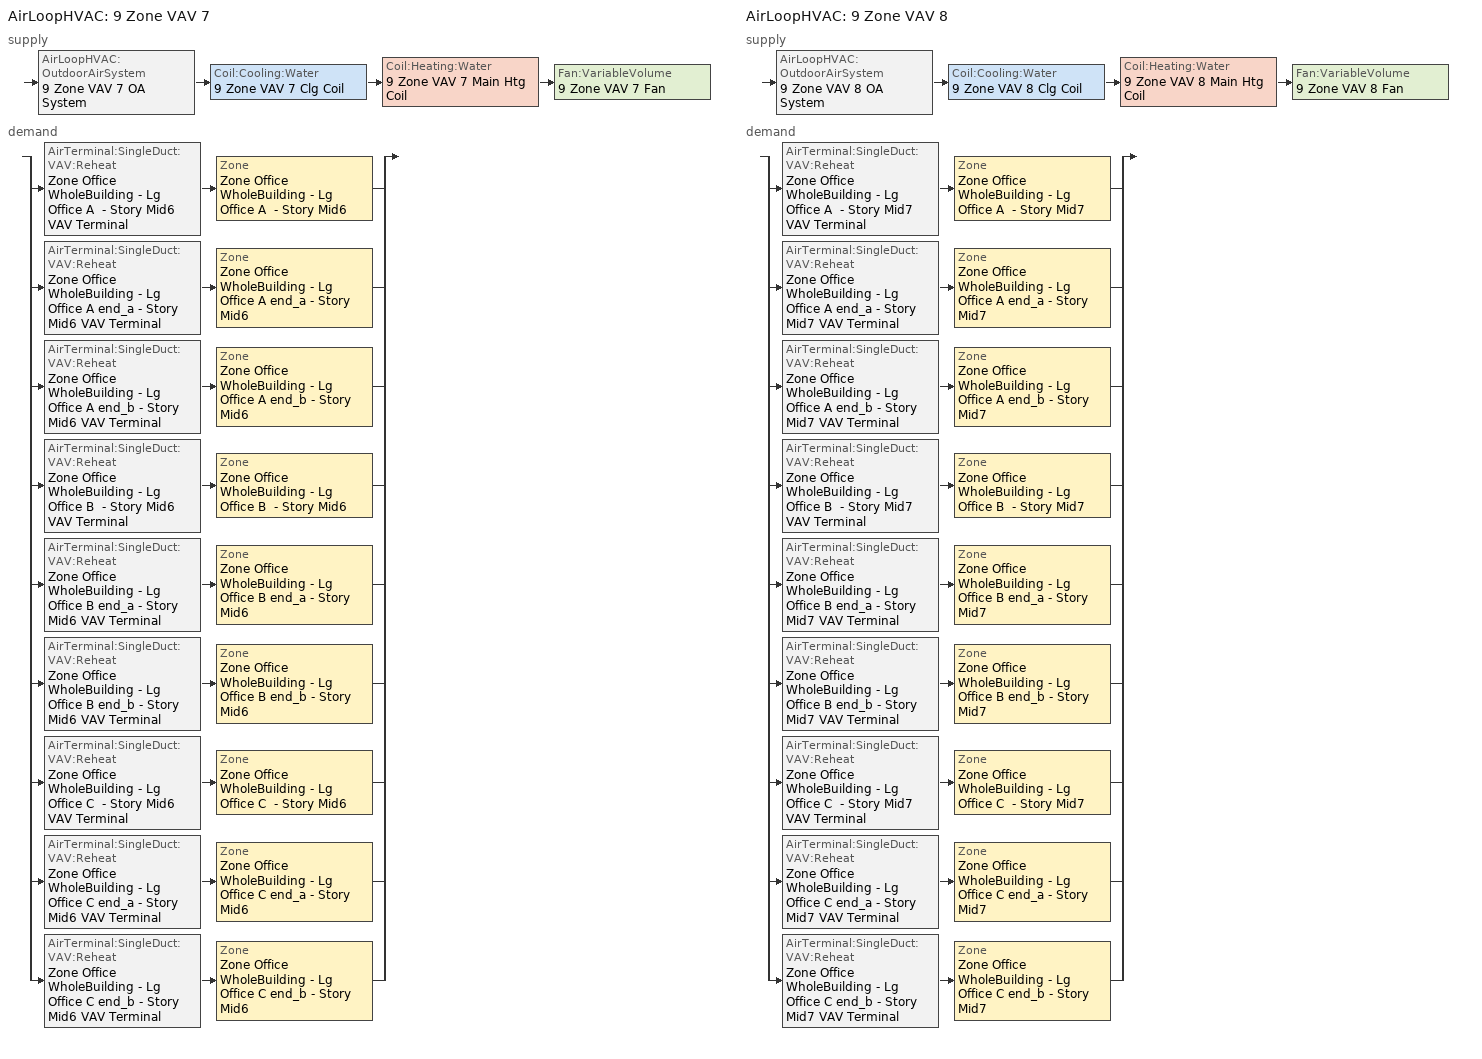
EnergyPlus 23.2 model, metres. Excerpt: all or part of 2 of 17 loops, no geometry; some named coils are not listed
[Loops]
AirLoopHVAC '9 Zone VAV 7'
 supply: AirLoopHVAC:OutdoorAirSystem '9 Zone VAV 7 OA System' > Coil:Cooling:Water '9 Zone VAV 7 Clg Coil' > Coil:Heating:Water '9 Zone VAV 7 Main Htg Coil' > Fan:VariableVolume '9 Zone VAV 7 Fan'
 demand: split
  | AirTerminal:SingleDuct:VAV:Reheat 'Zone Office WholeBuilding - Lg Office A  - Story Mid6 VAV Terminal' > Zone 'Zone Office WholeBuilding - Lg Office A  - Story Mid6'
  | AirTerminal:SingleDuct:VAV:Reheat 'Zone Office WholeBuilding - Lg Office A end_a - Story Mid6 VAV Terminal' > Zone 'Zone Office WholeBuilding - Lg Office A end_a - Story Mid6'
  | AirTerminal:SingleDuct:VAV:Reheat 'Zone Office WholeBuilding - Lg Office A end_b - Story Mid6 VAV Terminal' > Zone 'Zone Office WholeBuilding - Lg Office A end_b - Story Mid6'
  | AirTerminal:SingleDuct:VAV:Reheat 'Zone Office WholeBuilding - Lg Office B  - Story Mid6 VAV Terminal' > Zone 'Zone Office WholeBuilding - Lg Office B  - Story Mid6'
  | AirTerminal:SingleDuct:VAV:Reheat 'Zone Office WholeBuilding - Lg Office B end_a - Story Mid6 VAV Terminal' > Zone 'Zone Office WholeBuilding - Lg Office B end_a - Story Mid6'
  | AirTerminal:SingleDuct:VAV:Reheat 'Zone Office WholeBuilding - Lg Office B end_b - Story Mid6 VAV Terminal' > Zone 'Zone Office WholeBuilding - Lg Office B end_b - Story Mid6'
  | AirTerminal:SingleDuct:VAV:Reheat 'Zone Office WholeBuilding - Lg Office C  - Story Mid6 VAV Terminal' > Zone 'Zone Office WholeBuilding - Lg Office C  - Story Mid6'
  | AirTerminal:SingleDuct:VAV:Reheat 'Zone Office WholeBuilding - Lg Office C end_a - Story Mid6 VAV Terminal' > Zone 'Zone Office WholeBuilding - Lg Office C end_a - Story Mid6'
  | AirTerminal:SingleDuct:VAV:Reheat 'Zone Office WholeBuilding - Lg Office C end_b - Story Mid6 VAV Terminal' > Zone 'Zone Office WholeBuilding - Lg Office C end_b - Story Mid6'
AirLoopHVAC '9 Zone VAV 8'
 supply: AirLoopHVAC:OutdoorAirSystem '9 Zone VAV 8 OA System' > Coil:Cooling:Water '9 Zone VAV 8 Clg Coil' > Coil:Heating:Water '9 Zone VAV 8 Main Htg Coil' > Fan:VariableVolume '9 Zone VAV 8 Fan'
 demand: split
  | AirTerminal:SingleDuct:VAV:Reheat 'Zone Office WholeBuilding - Lg Office A  - Story Mid7 VAV Terminal' > Zone 'Zone Office WholeBuilding - Lg Office A  - Story Mid7'
  | AirTerminal:SingleDuct:VAV:Reheat 'Zone Office WholeBuilding - Lg Office A end_a - Story Mid7 VAV Terminal' > Zone 'Zone Office WholeBuilding - Lg Office A end_a - Story Mid7'
  | AirTerminal:SingleDuct:VAV:Reheat 'Zone Office WholeBuilding - Lg Office A end_b - Story Mid7 VAV Terminal' > Zone 'Zone Office WholeBuilding - Lg Office A end_b - Story Mid7'
  | AirTerminal:SingleDuct:VAV:Reheat 'Zone Office WholeBuilding - Lg Office B  - Story Mid7 VAV Terminal' > Zone 'Zone Office WholeBuilding - Lg Office B  - Story Mid7'
  | AirTerminal:SingleDuct:VAV:Reheat 'Zone Office WholeBuilding - Lg Office B end_a - Story Mid7 VAV Terminal' > Zone 'Zone Office WholeBuilding - Lg Office B end_a - Story Mid7'
  | AirTerminal:SingleDuct:VAV:Reheat 'Zone Office WholeBuilding - Lg Office B end_b - Story Mid7 VAV Terminal' > Zone 'Zone Office WholeBuilding - Lg Office B end_b - Story Mid7'
  | AirTerminal:SingleDuct:VAV:Reheat 'Zone Office WholeBuilding - Lg Office C  - Story Mid7 VAV Terminal' > Zone 'Zone Office WholeBuilding - Lg Office C  - Story Mid7'
  | AirTerminal:SingleDuct:VAV:Reheat 'Zone Office WholeBuilding - Lg Office C end_a - Story Mid7 VAV Terminal' > Zone 'Zone Office WholeBuilding - Lg Office C end_a - Story Mid7'
  | AirTerminal:SingleDuct:VAV:Reheat 'Zone Office WholeBuilding - Lg Office C end_b - Story Mid7 VAV Terminal' > Zone 'Zone Office WholeBuilding - Lg Office C end_b - Story Mid7'
[ZoneControl:Thermostat] Temperature Difference Between Cutout And Setpoint {deltaC}=0
Name | Zone or ZoneList | Control Type Schedule | Control 1
Zone Office WholeBuilding - Lg Office A  - Story Mid6 Thermostat | Zone Office WholeBuilding - Lg Office A  - Story Mid6 | Zone Office WholeBuilding - Lg Office A  - Story Mid6 Thermostat Schedule | Office WholeBuilding - Lg Office - ComStock DOE Ref Pre-1980 Thermostat 8
Zone Office WholeBuilding - Lg Office A  - Story Mid7 Thermostat | Zone Office WholeBuilding - Lg Office A  - Story Mid7 | Zone Office WholeBuilding - Lg Office A  - Story Mid7 Thermostat Schedule | Office WholeBuilding - Lg Office - ComStock DOE Ref Pre-1980 Thermostat 9
Zone Office WholeBuilding - Lg Office A end_a - Story Mid6 Thermostat | Zone Office WholeBuilding - Lg Office A end_a - Story Mid6 | Zone Office WholeBuilding - Lg Office A end_a - Story Mid6 Thermostat Schedule | Office WholeBuilding - Lg Office - ComStock DOE Ref Pre-1980 Thermostat 21
Zone Office WholeBuilding - Lg Office A end_a - Story Mid7 Thermostat | Zone Office WholeBuilding - Lg Office A end_a - Story Mid7 | Zone Office WholeBuilding - Lg Office A end_a - Story Mid7 Thermostat Schedule | Office WholeBuilding - Lg Office - ComStock DOE Ref Pre-1980 Thermostat 22
Zone Office WholeBuilding - Lg Office A end_b - Story Mid6 Thermostat | Zone Office WholeBuilding - Lg Office A end_b - Story Mid6 | Zone Office WholeBuilding - Lg Office A end_b - Story Mid6 Thermostat Schedule | Office WholeBuilding - Lg Office - ComStock DOE Ref Pre-1980 Thermostat 33
Zone Office WholeBuilding - Lg Office A end_b - Story Mid7 Thermostat | Zone Office WholeBuilding - Lg Office A end_b - Story Mid7 | Zone Office WholeBuilding - Lg Office A end_b - Story Mid7 Thermostat Schedule | Office WholeBuilding - Lg Office - ComStock DOE Ref Pre-1980 Thermostat 34
Zone Office WholeBuilding - Lg Office B  - Story Mid6 Thermostat | Zone Office WholeBuilding - Lg Office B  - Story Mid6 | Zone Office WholeBuilding - Lg Office B  - Story Mid6 Thermostat Schedule | Office WholeBuilding - Lg Office - ComStock DOE Ref Pre-1980 Thermostat 46
Zone Office WholeBuilding - Lg Office B  - Story Mid7 Thermostat | Zone Office WholeBuilding - Lg Office B  - Story Mid7 | Zone Office WholeBuilding - Lg Office B  - Story Mid7 Thermostat Schedule | Office WholeBuilding - Lg Office - ComStock DOE Ref Pre-1980 Thermostat 47
Zone Office WholeBuilding - Lg Office B end_a - Story Mid6 Thermostat | Zone Office WholeBuilding - Lg Office B end_a - Story Mid6 | Zone Office WholeBuilding - Lg Office B end_a - Story Mid6 Thermostat Schedule | Office WholeBuilding - Lg Office - ComStock DOE Ref Pre-1980 Thermostat 59
Zone Office WholeBuilding - Lg Office B end_a - Story Mid7 Thermostat | Zone Office WholeBuilding - Lg Office B end_a - Story Mid7 | Zone Office WholeBuilding - Lg Office B end_a - Story Mid7 Thermostat Schedule | Office WholeBuilding - Lg Office - ComStock DOE Ref Pre-1980 Thermostat 60
Zone Office WholeBuilding - Lg Office B end_b - Story Mid6 Thermostat | Zone Office WholeBuilding - Lg Office B end_b - Story Mid6 | Zone Office WholeBuilding - Lg Office B end_b - Story Mid6 Thermostat Schedule | Office WholeBuilding - Lg Office - ComStock DOE Ref Pre-1980 Thermostat 71
Zone Office WholeBuilding - Lg Office B end_b - Story Mid7 Thermostat | Zone Office WholeBuilding - Lg Office B end_b - Story Mid7 | Zone Office WholeBuilding - Lg Office B end_b - Story Mid7 Thermostat Schedule | Office WholeBuilding - Lg Office - ComStock DOE Ref Pre-1980 Thermostat 72
Zone Office WholeBuilding - Lg Office C  - Story Mid6 Thermostat | Zone Office WholeBuilding - Lg Office C  - Story Mid6 | Zone Office WholeBuilding - Lg Office C  - Story Mid6 Thermostat Schedule | Office WholeBuilding - Lg Office - ComStock DOE Ref Pre-1980 Thermostat 84
Zone Office WholeBuilding - Lg Office C  - Story Mid7 Thermostat | Zone Office WholeBuilding - Lg Office C  - Story Mid7 | Zone Office WholeBuilding - Lg Office C  - Story Mid7 Thermostat Schedule | Office WholeBuilding - Lg Office - ComStock DOE Ref Pre-1980 Thermostat 85
Zone Office WholeBuilding - Lg Office C end_a - Story Mid6 Thermostat | Zone Office WholeBuilding - Lg Office C end_a - Story Mid6 | Zone Office WholeBuilding - Lg Office C end_a - Story Mid6 Thermostat Schedule | Office WholeBuilding - Lg Office - ComStock DOE Ref Pre-1980 Thermostat 97
Zone Office WholeBuilding - Lg Office C end_a - Story Mid7 Thermostat | Zone Office WholeBuilding - Lg Office C end_a - Story Mid7 | Zone Office WholeBuilding - Lg Office C end_a - Story Mid7 Thermostat Schedule | Office WholeBuilding - Lg Office - ComStock DOE Ref Pre-1980 Thermostat 98
Zone Office WholeBuilding - Lg Office C end_b - Story Mid6 Thermostat | Zone Office WholeBuilding - Lg Office C end_b - Story Mid6 | Zone Office WholeBuilding - Lg Office C end_b - Story Mid6 Thermostat Schedule | Office WholeBuilding - Lg Office - ComStock DOE Ref Pre-1980 Thermostat 109
Zone Office WholeBuilding - Lg Office C end_b - Story Mid7 Thermostat | Zone Office WholeBuilding - Lg Office C end_b - Story Mid7 | Zone Office WholeBuilding - Lg Office C end_b - Story Mid7 Thermostat Schedule | Office WholeBuilding - Lg Office - ComStock DOE Ref Pre-1980 Thermostat 110
[ThermostatSetpoint:DualSetpoint] Heating Setpoint Temperature Schedule=Large Office HtgSetp; Cooling Setpoint Temperature Schedule=Large Office ClgSetp
Office WholeBuilding - Lg Office - ComStock DOE Ref Pre-1980 Thermostat 8; Office WholeBuilding - Lg Office - ComStock DOE Ref Pre-1980 Thermostat 9; Office WholeBuilding - Lg Office - ComStock DOE Ref Pre-1980 Thermostat 21; Office WholeBuilding - Lg Office - ComStock DOE Ref Pre-1980 Thermostat 22; Office WholeBuilding - Lg Office - ComStock DOE Ref Pre-1980 Thermostat 33; Office WholeBuilding - Lg Office - ComStock DOE Ref Pre-1980 Thermostat 34; Office WholeBuilding - Lg Office - ComStock DOE Ref Pre-1980 Thermostat 46; Office WholeBuilding - Lg Office - ComStock DOE Ref Pre-1980 Thermostat 47; Office WholeBuilding - Lg Office - ComStock DOE Ref Pre-1980 Thermostat 59; Office WholeBuilding - Lg Office - ComStock DOE Ref Pre-1980 Thermostat 60; Office WholeBuilding - Lg Office - ComStock DOE Ref Pre-1980 Thermostat 71; Office WholeBuilding - Lg Office - ComStock DOE Ref Pre-1980 Thermostat 72; Office WholeBuilding - Lg Office - ComStock DOE Ref Pre-1980 Thermostat 84; Office WholeBuilding - Lg Office - ComStock DOE Ref Pre-1980 Thermostat 85; Office WholeBuilding - Lg Office - ComStock DOE Ref Pre-1980 Thermostat 97; Office WholeBuilding - Lg Office - ComStock DOE Ref Pre-1980 Thermostat 98; Office WholeBuilding - Lg Office - ComStock DOE Ref Pre-1980 Thermostat 109; Office WholeBuilding - Lg Office - ComStock DOE Ref Pre-1980 Thermostat 110
[AirTerminal:SingleDuct:VAV:Reheat] Availability Schedule=Always On Discrete; Maximum Air Flow Rate {m3/s}=Autosize; Zone Minimum Air Flow Input Method=Constant; Constant Minimum Air Flow Fraction=0.3; Fixed Minimum Air Flow Rate {m3/s}=0; Maximum Hot Water or Steam Flow Rate {m3/s}=Autosize; Minimum Hot Water or Steam Flow Rate {m3/s}=0; Convergence Tolerance=0.001; Damper Heating Action=ReverseWithLimits; Maximum Flow per Zone Floor Area During Reheat {m3/s-m2}=Autocalculate; Maximum Flow Fraction During Reheat=0.5; Maximum Reheat Air Temperature {C}=40
Name | Reheat Coil
Zone Office WholeBuilding - Lg Office A  - Story Mid6 VAV Terminal | Zone Office WholeBuilding - Lg Office A  - Story Mid6 Reheat Coil
Zone Office WholeBuilding - Lg Office A  - Story Mid7 VAV Terminal | Zone Office WholeBuilding - Lg Office A  - Story Mid7 Reheat Coil
Zone Office WholeBuilding - Lg Office A end_a - Story Mid6 VAV Terminal | Zone Office WholeBuilding - Lg Office A end_a - Story Mid6 Reheat Coil
Zone Office WholeBuilding - Lg Office A end_a - Story Mid7 VAV Terminal | Zone Office WholeBuilding - Lg Office A end_a - Story Mid7 Reheat Coil
Zone Office WholeBuilding - Lg Office A end_b - Story Mid6 VAV Terminal | Zone Office WholeBuilding - Lg Office A end_b - Story Mid6 Reheat Coil
Zone Office WholeBuilding - Lg Office A end_b - Story Mid7 VAV Terminal | Zone Office WholeBuilding - Lg Office A end_b - Story Mid7 Reheat Coil
Zone Office WholeBuilding - Lg Office B  - Story Mid6 VAV Terminal | Zone Office WholeBuilding - Lg Office B  - Story Mid6 Reheat Coil
Zone Office WholeBuilding - Lg Office B  - Story Mid7 VAV Terminal | Zone Office WholeBuilding - Lg Office B  - Story Mid7 Reheat Coil
Zone Office WholeBuilding - Lg Office B end_a - Story Mid6 VAV Terminal | Zone Office WholeBuilding - Lg Office B end_a - Story Mid6 Reheat Coil
Zone Office WholeBuilding - Lg Office B end_a - Story Mid7 VAV Terminal | Zone Office WholeBuilding - Lg Office B end_a - Story Mid7 Reheat Coil
Zone Office WholeBuilding - Lg Office B end_b - Story Mid6 VAV Terminal | Zone Office WholeBuilding - Lg Office B end_b - Story Mid6 Reheat Coil
Zone Office WholeBuilding - Lg Office B end_b - Story Mid7 VAV Terminal | Zone Office WholeBuilding - Lg Office B end_b - Story Mid7 Reheat Coil
Zone Office WholeBuilding - Lg Office C  - Story Mid6 VAV Terminal | Zone Office WholeBuilding - Lg Office C  - Story Mid6 Reheat Coil
Zone Office WholeBuilding - Lg Office C  - Story Mid7 VAV Terminal | Zone Office WholeBuilding - Lg Office C  - Story Mid7 Reheat Coil
Zone Office WholeBuilding - Lg Office C end_a - Story Mid6 VAV Terminal | Zone Office WholeBuilding - Lg Office C end_a - Story Mid6 Reheat Coil
Zone Office WholeBuilding - Lg Office C end_a - Story Mid7 VAV Terminal | Zone Office WholeBuilding - Lg Office C end_a - Story Mid7 Reheat Coil
Zone Office WholeBuilding - Lg Office C end_b - Story Mid6 VAV Terminal | Zone Office WholeBuilding - Lg Office C end_b - Story Mid6 Reheat Coil
Zone Office WholeBuilding - Lg Office C end_b - Story Mid7 VAV Terminal | Zone Office WholeBuilding - Lg Office C end_b - Story Mid7 Reheat Coil
[Coil:Heating:Water] Availability Schedule=Always On Discrete; U-Factor Times Area Value {W/K}=Autosize; Maximum Water Flow Rate {m3/s}=Autosize; Performance Input Method=UFactorTimesAreaAndDesignWaterFlowRate; Rated Capacity {W}=Autosize; Rated Inlet Water Temperature {C}=82.2222; Rated Inlet Air Temperature {C}=7.22222; Rated Outlet Water Temperature {C}=71.1111; Rated Outlet Air Temperature {C}=12.7778; Rated Ratio for Air and Water Convection=0.5
9 Zone VAV 7 Main Htg Coil; 9 Zone VAV 8 Main Htg Coil
[Zone equipment]
Zone Office WholeBuilding - Lg Office A  - Story Mid6: Zone Office WholeBuilding - Lg Office A  - Story Mid6 VAV Terminal
Zone Office WholeBuilding - Lg Office A  - Story Mid7: Zone Office WholeBuilding - Lg Office A  - Story Mid7 VAV Terminal
Zone Office WholeBuilding - Lg Office A end_a - Story Mid6: Zone Office WholeBuilding - Lg Office A end_a - Story Mid6 VAV Terminal
Zone Office WholeBuilding - Lg Office A end_a - Story Mid7: Zone Office WholeBuilding - Lg Office A end_a - Story Mid7 VAV Terminal
Zone Office WholeBuilding - Lg Office A end_b - Story Mid6: Zone Office WholeBuilding - Lg Office A end_b - Story Mid6 VAV Terminal
Zone Office WholeBuilding - Lg Office A end_b - Story Mid7: Zone Office WholeBuilding - Lg Office A end_b - Story Mid7 VAV Terminal
Zone Office WholeBuilding - Lg Office B  - Story Mid6: Zone Office WholeBuilding - Lg Office B  - Story Mid6 VAV Terminal
Zone Office WholeBuilding - Lg Office B  - Story Mid7: Zone Office WholeBuilding - Lg Office B  - Story Mid7 VAV Terminal
Zone Office WholeBuilding - Lg Office B end_a - Story Mid6: Zone Office WholeBuilding - Lg Office B end_a - Story Mid6 VAV Terminal
Zone Office WholeBuilding - Lg Office B end_a - Story Mid7: Zone Office WholeBuilding - Lg Office B end_a - Story Mid7 VAV Terminal
Zone Office WholeBuilding - Lg Office B end_b - Story Mid6: Zone Office WholeBuilding - Lg Office B end_b - Story Mid6 VAV Terminal
Zone Office WholeBuilding - Lg Office B end_b - Story Mid7: Zone Office WholeBuilding - Lg Office B end_b - Story Mid7 VAV Terminal
Zone Office WholeBuilding - Lg Office C  - Story Mid6: Zone Office WholeBuilding - Lg Office C  - Story Mid6 VAV Terminal
Zone Office WholeBuilding - Lg Office C  - Story Mid7: Zone Office WholeBuilding - Lg Office C  - Story Mid7 VAV Terminal
Zone Office WholeBuilding - Lg Office C end_a - Story Mid6: Zone Office WholeBuilding - Lg Office C end_a - Story Mid6 VAV Terminal
Zone Office WholeBuilding - Lg Office C end_a - Story Mid7: Zone Office WholeBuilding - Lg Office C end_a - Story Mid7 VAV Terminal
Zone Office WholeBuilding - Lg Office C end_b - Story Mid6: Zone Office WholeBuilding - Lg Office C end_b - Story Mid6 VAV Terminal
Zone Office WholeBuilding - Lg Office C end_b - Story Mid7: Zone Office WholeBuilding - Lg Office C end_b - Story Mid7 VAV Terminal
[Sizing:Zone] Zone Cooling Design Supply Air Temperature Input Method=SupplyAirTemperature; Zone Cooling Design Supply Air Temperature {C}=12.7778; Zone Cooling Design Supply Air Temperature Difference {deltaC}=11.11; Zone Heating Design Supply Air Temperature Input Method=SupplyAirTemperature; Zone Heating Design Supply Air Temperature {C}=40; Zone Heating Design Supply Air Temperature Difference {deltaC}=11.11; Zone Cooling Design Supply Air Humidity Ratio {kgWater/kgDryAir}=0.0085; Zone Heating Design Supply Air Humidity Ratio {kgWater/kgDryAir}=0.008; Cooling Design Air Flow Method=DesignDayWithLimit; Cooling Design Air Flow Rate {m3/s}=0; Cooling Minimum Air Flow per Zone Floor Area {m3/s-m2}=0.000762; Cooling Minimum Air Flow {m3/s}=0; Cooling Minimum Air Flow Fraction=0; Heating Design Air Flow Method=DesignDay; Heating Design Air Flow Rate {m3/s}=0; Heating Maximum Air Flow per Zone Floor Area {m3/s-m2}=0.002032; Heating Maximum Air Flow {m3/s}=0.141576; Heating Maximum Air Flow Fraction=0.3; Account for Dedicated Outdoor Air System=No; Zone Load Sizing Method=Sensible Load Only No Latent Load; Zone Latent Cooling Design Supply Air Humidity Ratio Input Method=HumidityRatioDifference; Zone Cooling Design Supply Air Humidity Ratio Difference {kgWater/kgDryAir}=0.005; Zone Latent Heating Design Supply Air Humidity Ratio Input Method=HumidityRatioDifference; Zone Humidification Design Supply Air Humidity Ratio Difference {kgWater/kgDryAir}=0.005
Name | Design Specification Outdoor Air Object
Zone Office WholeBuilding - Lg Office A  - Story Mid6 | Zone Office WholeBuilding - Lg Office A  - Story Mid6 DSOA Space List
Zone Office WholeBuilding - Lg Office A  - Story Mid7 | Zone Office WholeBuilding - Lg Office A  - Story Mid7 DSOA Space List
Zone Office WholeBuilding - Lg Office A end_a - Story Mid6 | Zone Office WholeBuilding - Lg Office A end_a - Story Mid6 DSOA Space List
Zone Office WholeBuilding - Lg Office A end_a - Story Mid7 | Zone Office WholeBuilding - Lg Office A end_a - Story Mid7 DSOA Space List
Zone Office WholeBuilding - Lg Office A end_b - Story Mid6 | Zone Office WholeBuilding - Lg Office A end_b - Story Mid6 DSOA Space List
Zone Office WholeBuilding - Lg Office A end_b - Story Mid7 | Zone Office WholeBuilding - Lg Office A end_b - Story Mid7 DSOA Space List
Zone Office WholeBuilding - Lg Office B  - Story Mid6 | Zone Office WholeBuilding - Lg Office B  - Story Mid6 DSOA Space List
Zone Office WholeBuilding - Lg Office B  - Story Mid7 | Zone Office WholeBuilding - Lg Office B  - Story Mid7 DSOA Space List
Zone Office WholeBuilding - Lg Office B end_a - Story Mid6 | Zone Office WholeBuilding - Lg Office B end_a - Story Mid6 DSOA Space List
Zone Office WholeBuilding - Lg Office B end_a - Story Mid7 | Zone Office WholeBuilding - Lg Office B end_a - Story Mid7 DSOA Space List
Zone Office WholeBuilding - Lg Office B end_b - Story Mid6 | Zone Office WholeBuilding - Lg Office B end_b - Story Mid6 DSOA Space List
Zone Office WholeBuilding - Lg Office B end_b - Story Mid7 | Zone Office WholeBuilding - Lg Office B end_b - Story Mid7 DSOA Space List
Zone Office WholeBuilding - Lg Office C  - Story Mid6 | Zone Office WholeBuilding - Lg Office C  - Story Mid6 DSOA Space List
Zone Office WholeBuilding - Lg Office C  - Story Mid7 | Zone Office WholeBuilding - Lg Office C  - Story Mid7 DSOA Space List
Zone Office WholeBuilding - Lg Office C end_a - Story Mid6 | Zone Office WholeBuilding - Lg Office C end_a - Story Mid6 DSOA Space List
Zone Office WholeBuilding - Lg Office C end_a - Story Mid7 | Zone Office WholeBuilding - Lg Office C end_a - Story Mid7 DSOA Space List
Zone Office WholeBuilding - Lg Office C end_b - Story Mid6 | Zone Office WholeBuilding - Lg Office C end_b - Story Mid6 DSOA Space List
Zone Office WholeBuilding - Lg Office C end_b - Story Mid7 | Zone Office WholeBuilding - Lg Office C end_b - Story Mid7 DSOA Space List
[Controller:MechanicalVentilation] Demand Controlled Ventilation=No; System Outdoor Air Method=ZoneSum; Design Specification Outdoor Air Object Name 1=Office WholeBuilding - Lg Office Ventilation; Design Specification Outdoor Air Object Name 2=Office WholeBuilding - Lg Office Ventilation; Design Specification Outdoor Air Object Name 3=Office WholeBuilding - Lg Office Ventilation; Design Specification Outdoor Air Object Name 4=Office WholeBuilding - Lg Office Ventilation; Design Specification Outdoor Air Object Name 5=Office WholeBuilding - Lg Office Ventilation; Design Specification Outdoor Air Object Name 6=Office WholeBuilding - Lg Office Ventilation; Design Specification Outdoor Air Object Name 7=Office WholeBuilding - Lg Office Ventilation; Design Specification Outdoor Air Object Name 8=Office WholeBuilding - Lg Office Ventilation; Design Specification Outdoor Air Object Name 9=Office WholeBuilding - Lg Office Ventilation
Name | Availability Schedule | Zone or ZoneList Name 1 | Zone or ZoneList Name 2 | Zone or ZoneList Name 3 | Zone or ZoneList Name 4 | Zone or ZoneList Name 5 | Zone or ZoneList Name 6 | Zone or ZoneList Name 7 | Zone or ZoneList Name 8 | Zone or ZoneList Name 9
9 Zone VAV 7 Vent Controller | 9 Zone VAV 7_night_ventcycle_schedule | Zone Office WholeBuilding - Lg Office A  - Story Mid6 | Zone Office WholeBuilding - Lg Office A end_a - Story Mid6 | Zone Office WholeBuilding - Lg Office A end_b - Story Mid6 | Zone Office WholeBuilding - Lg Office B  - Story Mid6 | Zone Office WholeBuilding - Lg Office B end_a - Story Mid6 | Zone Office WholeBuilding - Lg Office B end_b - Story Mid6 | Zone Office WholeBuilding - Lg Office C  - Story Mid6 | Zone Office WholeBuilding - Lg Office C end_a - Story Mid6 | Zone Office WholeBuilding - Lg Office C end_b - Story Mid6
9 Zone VAV 8 Vent Controller | 9 Zone VAV 8_night_ventcycle_schedule | Zone Office WholeBuilding - Lg Office A  - Story Mid7 | Zone Office WholeBuilding - Lg Office A end_a - Story Mid7 | Zone Office WholeBuilding - Lg Office A end_b - Story Mid7 | Zone Office WholeBuilding - Lg Office B  - Story Mid7 | Zone Office WholeBuilding - Lg Office B end_a - Story Mid7 | Zone Office WholeBuilding - Lg Office B end_b - Story Mid7 | Zone Office WholeBuilding - Lg Office C  - Story Mid7 | Zone Office WholeBuilding - Lg Office C end_a - Story Mid7 | Zone Office WholeBuilding - Lg Office C end_b - Story Mid7
[DesignSpecification:OutdoorAir]
Office WholeBuilding - Lg Office Ventilation: Outdoor Air Method=Sum; Outdoor Air Flow per Person {m3/s-person}=0.00943895; Outdoor Air Flow per Zone Floor Area {m3/s-m2}=0; Outdoor Air Flow per Zone {m3/s}=0; Outdoor Air Flow Air Changes per Hour {1/hr}=0
[DesignSpecification:OutdoorAir:SpaceList] Space Design Specification Outdoor Air Object Name 1=Office WholeBuilding - Lg Office Ventilation
Name | Space Name 1
Zone Office WholeBuilding - Lg Office A  - Story Mid6 DSOA Space List | Office WholeBuilding - Lg Office A  - Story Mid6
Zone Office WholeBuilding - Lg Office A  - Story Mid7 DSOA Space List | Office WholeBuilding - Lg Office A  - Story Mid7
Zone Office WholeBuilding - Lg Office A end_a - Story Mid6 DSOA Space List | Office WholeBuilding - Lg Office A end_a - Story Mid6
Zone Office WholeBuilding - Lg Office A end_a - Story Mid7 DSOA Space List | Office WholeBuilding - Lg Office A end_a - Story Mid7
Zone Office WholeBuilding - Lg Office A end_b - Story Mid6 DSOA Space List | Office WholeBuilding - Lg Office A end_b - Story Mid6
Zone Office WholeBuilding - Lg Office A end_b - Story Mid7 DSOA Space List | Office WholeBuilding - Lg Office A end_b - Story Mid7
Zone Office WholeBuilding - Lg Office B  - Story Mid6 DSOA Space List | Office WholeBuilding - Lg Office B  - Story Mid6
Zone Office WholeBuilding - Lg Office B  - Story Mid7 DSOA Space List | Office WholeBuilding - Lg Office B  - Story Mid7
Zone Office WholeBuilding - Lg Office B end_a - Story Mid6 DSOA Space List | Office WholeBuilding - Lg Office B end_a - Story Mid6
Zone Office WholeBuilding - Lg Office B end_a - Story Mid7 DSOA Space List | Office WholeBuilding - Lg Office B end_a - Story Mid7
Zone Office WholeBuilding - Lg Office B end_b - Story Mid6 DSOA Space List | Office WholeBuilding - Lg Office B end_b - Story Mid6
Zone Office WholeBuilding - Lg Office B end_b - Story Mid7 DSOA Space List | Office WholeBuilding - Lg Office B end_b - Story Mid7
Zone Office WholeBuilding - Lg Office C  - Story Mid6 DSOA Space List | Office WholeBuilding - Lg Office C  - Story Mid6
Zone Office WholeBuilding - Lg Office C  - Story Mid7 DSOA Space List | Office WholeBuilding - Lg Office C  - Story Mid7
Zone Office WholeBuilding - Lg Office C end_a - Story Mid6 DSOA Space List | Office WholeBuilding - Lg Office C end_a - Story Mid6
Zone Office WholeBuilding - Lg Office C end_a - Story Mid7 DSOA Space List | Office WholeBuilding - Lg Office C end_a - Story Mid7
Zone Office WholeBuilding - Lg Office C end_b - Story Mid6 DSOA Space List | Office WholeBuilding - Lg Office C end_b - Story Mid6
Zone Office WholeBuilding - Lg Office C end_b - Story Mid7 DSOA Space List | Office WholeBuilding - Lg Office C end_b - Story Mid7
[AirLoopHVAC] Design Supply Air Flow Rate {m3/s}=AutoSize; Design Return Air Flow Fraction of Supply Air Flow=1
9 Zone VAV 7; 9 Zone VAV 8
[Sizing:System] Type of Load to Size On=Sensible; Design Outdoor Air Flow Rate {m3/s}=Autosize; Central Heating Maximum System Air Flow Ratio=0.3; Preheat Design Temperature {C}=7.22222; Preheat Design Humidity Ratio {kgWater/kgDryAir}=0.008; Precool Design Temperature {C}=12.7778; Precool Design Humidity Ratio {kgWater/kgDryAir}=0.008; Central Cooling Design Supply Air Temperature {C}=12.7778; Central Heating Design Supply Air Temperature {C}=12.7778; Type of Zone Sum to Use=Coincident; 100% Outdoor Air in Cooling=No; 100% Outdoor Air in Heating=No; Central Cooling Design Supply Air Humidity Ratio {kgWater/kgDryAir}=0.0085; Central Heating Design Supply Air Humidity Ratio {kgWater/kgDryAir}=0.008; Cooling Supply Air Flow Rate Method=DesignDay; Cooling Supply Air Flow Rate {m3/s}=0; Cooling Supply Air Flow Rate Per Floor Area {m3/s-m2}=0.00996765; Cooling Fraction of Autosized Cooling Supply Air Flow Rate=1; Cooling Supply Air Flow Rate Per Unit Cooling Capacity {m3/s-W}=3.94755e-05; Heating Supply Air Flow Rate Method=DesignDay; Heating Supply Air Flow Rate {m3/s}=0; Heating Supply Air Flow Rate Per Floor Area {m3/s-m2}=0.00996765; Heating Fraction of Autosized Heating Supply Air Flow Rate=1; Heating Fraction of Autosized Cooling Supply Air Flow Rate=1; Heating Supply Air Flow Rate Per Unit Heating Capacity {m3/s-W}=3.15882e-05; System Outdoor Air Method=ZoneSum; Zone Maximum Outdoor Air Fraction=1; Cooling Design Capacity Method=CoolingDesignCapacity; Cooling Design Capacity {W}=Autosize; Cooling Design Capacity Per Floor Area {W/m2}=234.7; Fraction of Autosized Cooling Design Capacity=1; Heating Design Capacity Method=HeatingDesignCapacity; Heating Design Capacity {W}=Autosize; Heating Design Capacity Per Floor Area {W/m2}=157; Fraction of Autosized Heating Design Capacity=1; Central Cooling Capacity Control Method=OnOff; Occupant Diversity=Autosize
9 Zone VAV 7; 9 Zone VAV 8
[Controller:WaterCoil] Control Variable=Temperature; Actuator Variable=Flow; Maximum Actuated Flow {m3/s}=Autosize; Minimum Actuated Flow {m3/s}=0
Name | Action | Controller Convergence Tolerance {deltaC}
9 Zone VAV 7 Clg Coil Controller; 9 Zone VAV 8 Clg Coil Controller | Reverse | Autosize
9 Zone VAV 7 Main Htg Coil Controller; 9 Zone VAV 8 Main Htg Coil Controller | Normal | 0.0001
[Controller:OutdoorAir] Minimum Outdoor Air Flow Rate {m3/s}=Autosize; Maximum Outdoor Air Flow Rate {m3/s}=Autosize; Economizer Control Type=NoEconomizer; Economizer Control Action Type=ModulateFlow; Economizer Maximum Limit Dry-Bulb Temperature {C}=12.7778; Economizer Maximum Limit Enthalpy {J/kg}=64000; Lockout Type=LockoutWithHeating; Minimum Limit Type=FixedMinimum; High Humidity Control=No; Control High Indoor Humidity Based on Outdoor Humidity Ratio=Yes; Heat Recovery Bypass Control Type=BypassWhenWithinEconomizerLimits; Economizer Operation Staging=InterlockedWithMechanicalCooling
Name | Minimum Outdoor Air Schedule | Mechanical Ventilation Controller
9 Zone VAV 7 OA Controller | 9 Zone VAV 7_night_ventcycle_schedule | 9 Zone VAV 7 Vent Controller
9 Zone VAV 8 OA Controller | 9 Zone VAV 8_night_ventcycle_schedule | 9 Zone VAV 8 Vent Controller
[SetpointManager:MixedAir] Control Variable=Temperature
Name | Setpoint Node or NodeList
9 Zone VAV 7 Mixed Air Node OS Default SPM | 9 Zone VAV 7 Mixed Air Node
9 Zone VAV 7 Clg Coil Outlet Air Node OS Default SPM | 9 Zone VAV 7 Clg Coil Outlet Air Node
9 Zone VAV 7 Main Htg Coil Outlet Air Node OS Default SPM | 9 Zone VAV 7 Main Htg Coil Outlet Air Node
9 Zone VAV 8 Mixed Air Node OS Default SPM | 9 Zone VAV 8 Mixed Air Node
9 Zone VAV 8 Clg Coil Outlet Air Node OS Default SPM | 9 Zone VAV 8 Clg Coil Outlet Air Node
9 Zone VAV 8 Main Htg Coil Outlet Air Node OS Default SPM | 9 Zone VAV 8 Main Htg Coil Outlet Air Node
[Coil:Cooling:Water] Availability Schedule=Always On Discrete; Design Water Flow Rate {m3/s}=Autosize; Design Air Flow Rate {m3/s}=Autosize; Design Inlet Water Temperature {C}=Autosize; Design Inlet Air Temperature {C}=Autosize; Design Outlet Air Temperature {C}=Autosize; Design Inlet Air Humidity Ratio {kgWater/kgDryAir}=Autosize; Design Outlet Air Humidity Ratio {kgWater/kgDryAir}=Autosize; Type of Analysis=SimpleAnalysis; Heat Exchanger Configuration=CrossFlow
9 Zone VAV 7 Clg Coil; 9 Zone VAV 8 Clg Coil
[Fan:VariableVolume] Fan Total Efficiency=0.6006; Pressure Rise {Pa}=1574.24; Maximum Flow Rate {m3/s}=AutoSize; Fan Power Minimum Flow Rate Input Method=Fraction; Fan Power Minimum Flow Fraction=0.25; Fan Power Minimum Air Flow Rate {m3/s}=0; Motor Efficiency=0.924; Motor In Airstream Fraction=1; Fan Power Coefficient 1=0.04076; Fan Power Coefficient 2=0.0881; Fan Power Coefficient 3=-0.0729; Fan Power Coefficient 4=0.9437; Fan Power Coefficient 5=0
Name | Availability Schedule
9 Zone VAV 7 Fan | 9 Zone VAV 7 Occ Sch
9 Zone VAV 8 Fan | 9 Zone VAV 8 Occ Sch
[SetpointManager:Scheduled] Control Variable=Temperature; Schedule=Supply Air Temp - 55.0F
Name | Setpoint Node or NodeList
9 Zone VAV 7 Supply Air Setpoint Manager | 9 Zone VAV 7 Supply Outlet Node
9 Zone VAV 8 Supply Air Setpoint Manager | 9 Zone VAV 8 Supply Outlet Node
[Schedule:Day:Interval]
Large Office HtgSetp Default: Average, 02:45, 19.4444, 19:45, 21.1111, 24:00, 19.4444
Large Office HtgSetp Sat Day: Average, 02:45, 19.4444, 24:00, 21.1111
Large Office HtgSetp SmrDsn|Sun Day: Average, 04:45, 19.4444, 24:00, 19.4444
Schedule Day 5; Schedule Day 6: No, 24:00, 21.1111
Large Office ClgSetp Default: Average, 02:45, 26.6667, 19:45, 23.8889, 24:00, 26.6667
Large Office ClgSetp Sat Day: Average, 02:45, 26.6667, 24:00, 23.8889
Large Office ClgSetp WntrDsn|Sun Day: Average, 04:45, 26.6667, 24:00, 26.6667
Schedule Day 2; Schedule Day 3: No, 24:00, 23.8889
9 Zone VAV 7 Occ Sch Default; 9 Zone VAV 8 Occ Sch Default: No, 03:30, 0, 18:15, 1, 24:00, 0
9 Zone VAV 7 Occ Sch Saturday; 9 Zone VAV 8 Occ Sch Saturday: No, 03:45, 0, 20:22, 1, 24:00, 0
9 Zone VAV 7 Occ Sch Summer Design Day; 9 Zone VAV 7 Occ Sch Winter Design Day; 9 Zone VAV 8 Occ Sch Summer Design Day; 9 Zone VAV 8 Occ Sch Winter Design Day: No, 24:00, 1
9 Zone VAV 7 Occ Sch Sunday; 9 Zone VAV 8 Occ Sch Sunday: No, 24:00, 0
autogen Supply Air Temp - 55.0F 0_day_sch; autogen Supply Air Temp - 55.0F 1_day_sch; Supply Air Temp - 55.0F Default: Average, 24:00, 12.7778
[Schedule:Week:Daily]
Large Office HtgSetp Week Rule - Jan1-Jan6: Large Office HtgSetp Default, Large Office HtgSetp Default, Large Office HtgSetp Default, Large Office HtgSetp Default, Large Office HtgSetp Default, Large Office HtgSetp Default, Large Office HtgSetp Sat Day, Large Office HtgSetp Default, Schedule Day 5, Schedule Day 6, Large Office HtgSetp Default, Large Office HtgSetp Default
Large Office HtgSetp Week Rule - Jan7-Dec31: Large Office HtgSetp SmrDsn|Sun Day, Large Office HtgSetp Default, Large Office HtgSetp Default, Large Office HtgSetp Default, Large Office HtgSetp Default, Large Office HtgSetp Default, Large Office HtgSetp Sat Day, Large Office HtgSetp Default, Schedule Day 5, Schedule Day 6, Large Office HtgSetp Default, Large Office HtgSetp Default
Large Office ClgSetp Week Rule - Jan1-Jan6: Large Office ClgSetp Default, Large Office ClgSetp Default, Large Office ClgSetp Default, Large Office ClgSetp Default, Large Office ClgSetp Default, Large Office ClgSetp Default, Large Office ClgSetp Sat Day, Large Office ClgSetp Default, Schedule Day 2, Schedule Day 3, Large Office ClgSetp Default, Large Office ClgSetp Default
Large Office ClgSetp Week Rule - Jan7-Dec31: Large Office ClgSetp WntrDsn|Sun Day, Large Office ClgSetp Default, Large Office ClgSetp Default, Large Office ClgSetp Default, Large Office ClgSetp Default, Large Office ClgSetp Default, Large Office ClgSetp Sat Day, Large Office ClgSetp Default, Schedule Day 2, Schedule Day 3, Large Office ClgSetp Default, Large Office ClgSetp Default
9 Zone VAV 7 Occ Sch Week Rule - Jan1-Jan6: 9 Zone VAV 7 Occ Sch Default, 9 Zone VAV 7 Occ Sch Default, 9 Zone VAV 7 Occ Sch Default, 9 Zone VAV 7 Occ Sch Default, 9 Zone VAV 7 Occ Sch Default, 9 Zone VAV 7 Occ Sch Default, 9 Zone VAV 7 Occ Sch Saturday, 9 Zone VAV 7 Occ Sch Default, 9 Zone VAV 7 Occ Sch Summer Design Day, 9 Zone VAV 7 Occ Sch Winter Design Day, 9 Zone VAV 7 Occ Sch Default, 9 Zone VAV 7 Occ Sch Default
9 Zone VAV 7 Occ Sch Week Rule - Jan7-Dec31: 9 Zone VAV 7 Occ Sch Sunday, 9 Zone VAV 7 Occ Sch Default, 9 Zone VAV 7 Occ Sch Default, 9 Zone VAV 7 Occ Sch Default, 9 Zone VAV 7 Occ Sch Default, 9 Zone VAV 7 Occ Sch Default, 9 Zone VAV 7 Occ Sch Saturday, 9 Zone VAV 7 Occ Sch Default, 9 Zone VAV 7 Occ Sch Summer Design Day, 9 Zone VAV 7 Occ Sch Winter Design Day, 9 Zone VAV 7 Occ Sch Default, 9 Zone VAV 7 Occ Sch Default
9 Zone VAV 8 Occ Sch Week Rule - Jan1-Jan6: 9 Zone VAV 8 Occ Sch Default, 9 Zone VAV 8 Occ Sch Default, 9 Zone VAV 8 Occ Sch Default, 9 Zone VAV 8 Occ Sch Default, 9 Zone VAV 8 Occ Sch Default, 9 Zone VAV 8 Occ Sch Default, 9 Zone VAV 8 Occ Sch Saturday, 9 Zone VAV 8 Occ Sch Default, 9 Zone VAV 8 Occ Sch Summer Design Day, 9 Zone VAV 8 Occ Sch Winter Design Day, 9 Zone VAV 8 Occ Sch Default, 9 Zone VAV 8 Occ Sch Default
9 Zone VAV 8 Occ Sch Week Rule - Jan7-Dec31: 9 Zone VAV 8 Occ Sch Sunday, 9 Zone VAV 8 Occ Sch Default, 9 Zone VAV 8 Occ Sch Default, 9 Zone VAV 8 Occ Sch Default, 9 Zone VAV 8 Occ Sch Default, 9 Zone VAV 8 Occ Sch Default, 9 Zone VAV 8 Occ Sch Saturday, 9 Zone VAV 8 Occ Sch Default, 9 Zone VAV 8 Occ Sch Summer Design Day, 9 Zone VAV 8 Occ Sch Winter Design Day, 9 Zone VAV 8 Occ Sch Default, 9 Zone VAV 8 Occ Sch Default
Supply Air Temp - 55.0F Week Rule - Jan1-Jan6: Supply Air Temp - 55.0F Default, Supply Air Temp - 55.0F Default, Supply Air Temp - 55.0F Default, Supply Air Temp - 55.0F Default, Supply Air Temp - 55.0F Default, Supply Air Temp - 55.0F Default, autogen Supply Air Temp - 55.0F 0_day_sch, Supply Air Temp - 55.0F Default, Supply Air Temp - 55.0F Default, Supply Air Temp - 55.0F Default, Supply Air Temp - 55.0F Default, Supply Air Temp - 55.0F Default
Supply Air Temp - 55.0F Week Rule - Jan7-Dec31: autogen Supply Air Temp - 55.0F 1_day_sch, Supply Air Temp - 55.0F Default, Supply Air Temp - 55.0F Default, Supply Air Temp - 55.0F Default, Supply Air Temp - 55.0F Default, Supply Air Temp - 55.0F Default, autogen Supply Air Temp - 55.0F 0_day_sch, Supply Air Temp - 55.0F Default, Supply Air Temp - 55.0F Default, Supply Air Temp - 55.0F Default, Supply Air Temp - 55.0F Default, Supply Air Temp - 55.0F Default
[Schedule:Year]
Large Office HtgSetp: Large Office HtgSetp Week Rule - Jan1-Jan6, 1, 1, 1, 6, Large Office HtgSetp Week Rule - Jan7-Dec31, 1, 7, 12, 31
Large Office ClgSetp: Large Office ClgSetp Week Rule - Jan1-Jan6, 1, 1, 1, 6, Large Office ClgSetp Week Rule - Jan7-Dec31, 1, 7, 12, 31
9 Zone VAV 7 Occ Sch: 9 Zone VAV 7 Occ Sch Week Rule - Jan1-Jan6, 1, 1, 1, 6, 9 Zone VAV 7 Occ Sch Week Rule - Jan7-Dec31, 1, 7, 12, 31
9 Zone VAV 8 Occ Sch: 9 Zone VAV 8 Occ Sch Week Rule - Jan1-Jan6, 1, 1, 1, 6, 9 Zone VAV 8 Occ Sch Week Rule - Jan7-Dec31, 1, 7, 12, 31
Supply Air Temp - 55.0F: Supply Air Temp - 55.0F Week Rule - Jan1-Jan6, 1, 1, 1, 6, Supply Air Temp - 55.0F Week Rule - Jan7-Dec31, 1, 7, 12, 31
[Schedule:Compact]
Zone Office WholeBuilding - Lg Office A  - Story Mid6 Thermostat Schedule; Zone Office WholeBuilding - Lg Office A  - Story Mid7 Thermostat Schedule; Zone Office WholeBuilding - Lg Office A end_a - Story Mid6 Thermostat Schedule; Zone Office WholeBuilding - Lg Office A end_a - Story Mid7 Thermostat Schedule; Zone Office WholeBuilding - Lg Office A end_b - Story Mid6 Thermostat Schedule; Zone Office WholeBuilding - Lg Office A end_b - Story Mid7 Thermostat Schedule; Zone Office WholeBuilding - Lg Office B  - Story Mid6 Thermostat Schedule; Zone Office WholeBuilding - Lg Office B  - Story Mid7 Thermostat Schedule; Zone Office WholeBuilding - Lg Office B end_a - Story Mid6 Thermostat Schedule; Zone Office WholeBuilding - Lg Office B end_a - Story Mid7 Thermostat Schedule; Zone Office WholeBuilding - Lg Office B end_b - Story Mid6 Thermostat Schedule; Zone Office WholeBuilding - Lg Office B end_b - Story Mid7 Thermostat Schedule; Zone Office WholeBuilding - Lg Office C  - Story Mid6 Thermostat Schedule; Zone Office WholeBuilding - Lg Office C  - Story Mid7 Thermostat Schedule; Zone Office WholeBuilding - Lg Office C end_a - Story Mid6 Thermostat Schedule; Zone Office WholeBuilding - Lg Office C end_a - Story Mid7 Thermostat Schedule; Zone Office WholeBuilding - Lg Office C end_b - Story Mid6 Thermostat Schedule; Zone Office WholeBuilding - Lg Office C end_b - Story Mid7 Thermostat Schedule: Through: 12/31, For: AllDays, Until: 24:00, 4
[Schedule:Constant] Hourly Value=1
Always On Discrete; 9 Zone VAV 7_night_ventcycle_schedule; 9 Zone VAV 8_night_ventcycle_schedule
